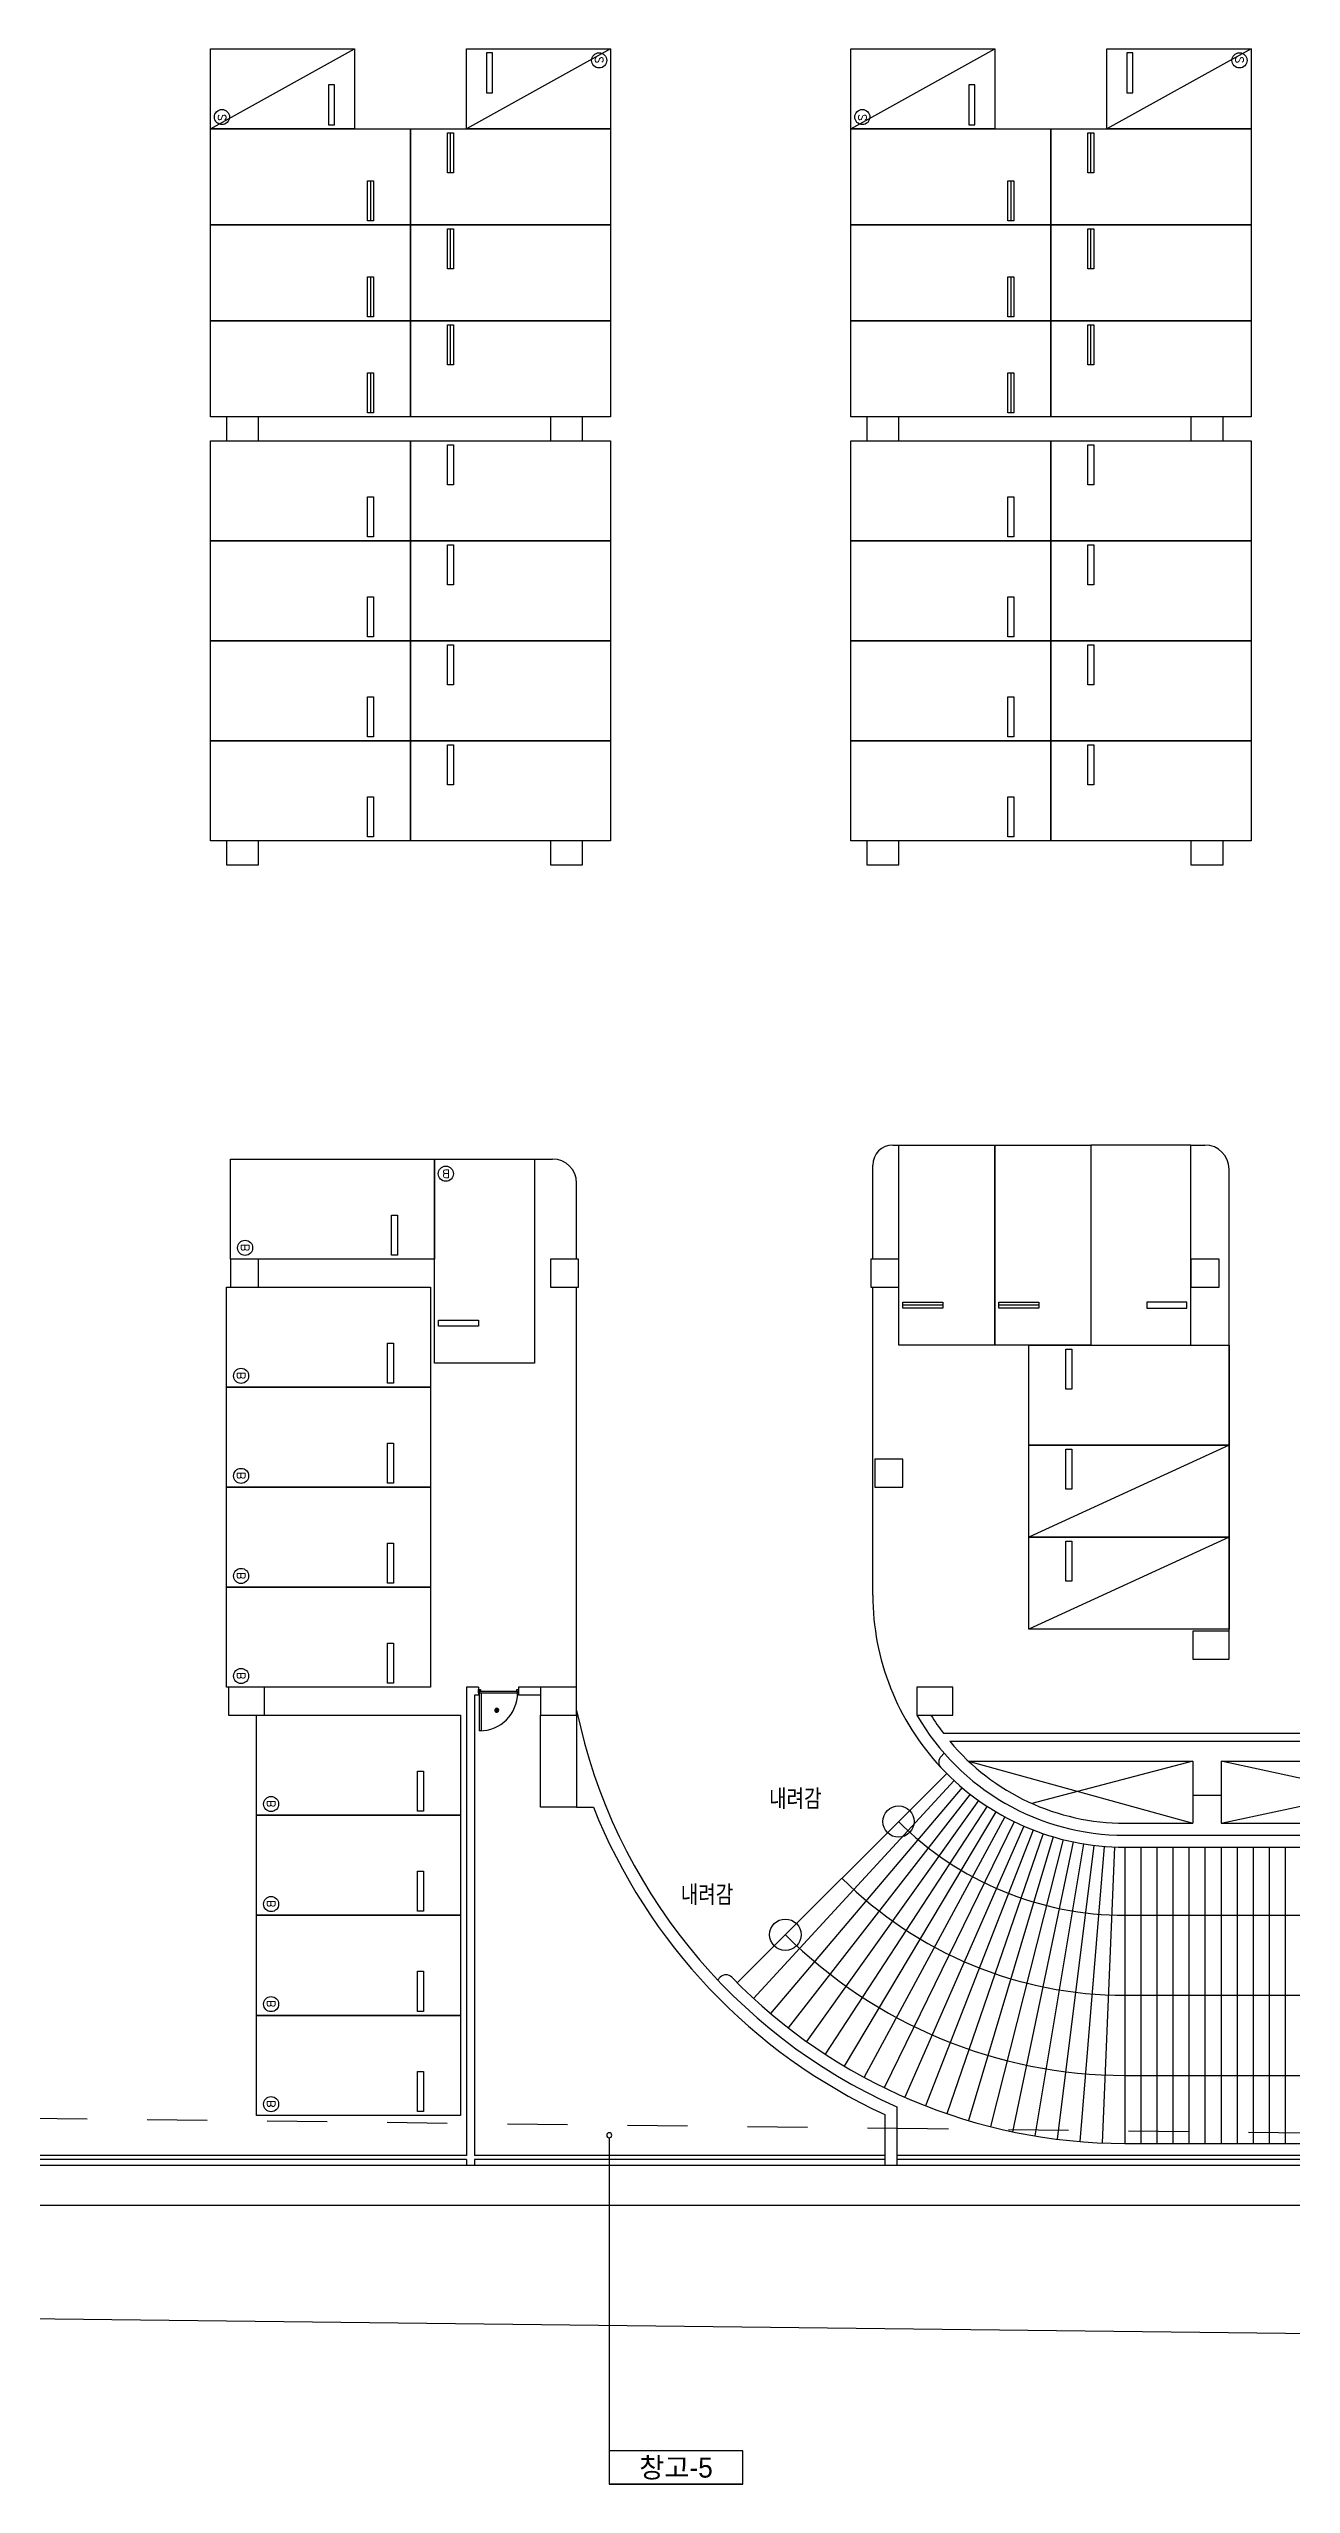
# Model space of a CAD drawing. Header units: millimetres. Extents: x -7614 to 421357, y 87385 to 341757.
# Drawn here: x 239280 to 270326, y 140557 to 201427 of the extents above; entities that cross this region are included whole.
import ezdxf
from ezdxf.enums import TextEntityAlignment as Align

# ---------------------------------------------------------------- set-up
doc = ezdxf.new("R2010")
doc.units = ezdxf.units.MM
doc.header["$LTSCALE"] = 600
doc.header["$MEASUREMENT"] = 0
doc.linetypes.add('HIDDEN', pattern=[2, 1, -1])
for name, color, linetype in [('e-plan', 9, 'CONTINUOUS'), ('e-room-box', 7, 'CONTINUOUS'), ('e-text', 6, 'CONTINUOUS')]:
    doc.layers.add(name, color=color, linetype=linetype)
doc.styles.add('kiahn', font='romans.shx', dxfattribs={"bigfont": 'cadhs.shx'})
doc.styles.add('돋움', font='Dotum.ttf')

msp = doc.modelspace()

# ---------------------------------------------------------------- hatches: boundary and pattern name
at = {"layer": 'e-plan'}
h = msp.add_hatch(color=256, dxfattribs=at)
h.dxf.hatch_style = 1
h.paths.add_polyline_path([(250517, 159875, 1), (250431, 159925, 1)])

# ---------------------------------------------------------------- linework, layer by layer
for p, q in [((243320, 199427), (246920, 201427)), ((243320, 199427), (243320, 201427)), ((243320, 201427), (246920, 201427)), ((246920, 201427), (246920, 199427)), ((253320, 201427), (249720, 199427)), ((249720, 201427), (253320, 201427)), ((249720, 199427), (249720, 201427)), ((250370, 201327), (250220, 201327)), ((250220, 201327), (250220, 200327)), ((250370, 200327), (250370, 201327)), ((253320, 201427), (253320, 199427)), ((259320, 199427), (262920, 201427)), ((259320, 199427), (259320, 201427)), ((259320, 201427), (262920, 201427)), ((262920, 201427), (262920, 199427)), ((269320, 201427), (265720, 199427)), ((265720, 201427), (269320, 201427)), ((265720, 199427), (265720, 201427)), ((266370, 201327), (266220, 201327)), ((266220, 201327), (266220, 200327)), ((266370, 200327), (266370, 201327)), ((269320, 201427), (269320, 199427)), ((246420, 200527), (246270, 200527)), ((246270, 200527), (246270, 199527)), ((246420, 199527), (246420, 200527)), ((250220, 200327), (250370, 200327)), ((262420, 200527), (262270, 200527)), ((262270, 200527), (262270, 199527)), ((262420, 199527), (262420, 200527)), ((266220, 200327), (266370, 200327)), ((246920, 199427), (243320, 199427)), ((243320, 197027), (243320, 199427)), ((243320, 199427), (248320, 199427)), ((246270, 199527), (246420, 199527)), ((248320, 199427), (248320, 197027)), ((248320, 197027), (248320, 199427)), ((248320, 199427), (253320, 199427)), ((249245, 199327), (249395, 199327)), ((249245, 198327), (249245, 199327)), ((249320, 198327), (249320, 199327)), ((249395, 199327), (249395, 198327)), ((253320, 199427), (249720, 199427)), ((253320, 199427), (253320, 197027)), ((262920, 199427), (259320, 199427)), ((259320, 197027), (259320, 199427)), ((259320, 199427), (264320, 199427)), ((262270, 199527), (262420, 199527)), ((264320, 199427), (264320, 197027)), ((264320, 197027), (264320, 199427)), ((264320, 199427), (269320, 199427)), ((265245, 199327), (265395, 199327)), ((265245, 198327), (265245, 199327)), ((265320, 198327), (265320, 199327)), ((265395, 199327), (265395, 198327)), ((269320, 199427), (265720, 199427)), ((269320, 199427), (269320, 197027)), ((247245, 197127), (247245, 198127)), ((247245, 198127), (247395, 198127)), ((247320, 198127), (247320, 197127)), ((247395, 198127), (247395, 197127)), ((249395, 198327), (249245, 198327)), ((263245, 197127), (263245, 198127)), ((263245, 198127), (263395, 198127)), ((263320, 198127), (263320, 197127)), ((263395, 198127), (263395, 197127)), ((265395, 198327), (265245, 198327)), ((243320, 194627), (243320, 197027)), ((243320, 197027), (248320, 197027)), ((248320, 197027), (243320, 197027)), ((247395, 197127), (247245, 197127)), ((248320, 197027), (248320, 194627)), ((253320, 197027), (248320, 197027)), ((248320, 194627), (248320, 197027)), ((248320, 197027), (253320, 197027)), ((249245, 196927), (249395, 196927)), ((249245, 195927), (249245, 196927)), ((249320, 195927), (249320, 196927)), ((249395, 196927), (249395, 195927)), ((253320, 197027), (253320, 194627)), ((259320, 194627), (259320, 197027)), ((259320, 197027), (264320, 197027)), ((264320, 197027), (259320, 197027)), ((263395, 197127), (263245, 197127)), ((264320, 197027), (264320, 194627)), ((269320, 197027), (264320, 197027)), ((264320, 194627), (264320, 197027)), ((264320, 197027), (269320, 197027)), ((265245, 196927), (265395, 196927)), ((265245, 195927), (265245, 196927)), ((265320, 195927), (265320, 196927)), ((265395, 196927), (265395, 195927)), ((269320, 197027), (269320, 194627)), ((247245, 194727), (247245, 195727)), ((247245, 195727), (247395, 195727)), ((247320, 195727), (247320, 194727)), ((247395, 195727), (247395, 194727)), ((249395, 195927), (249245, 195927)), ((263245, 194727), (263245, 195727)), ((263245, 195727), (263395, 195727)), ((263320, 195727), (263320, 194727)), ((263395, 195727), (263395, 194727)), ((265395, 195927), (265245, 195927)), ((243320, 192227), (243320, 194627)), ((243320, 194627), (248320, 194627)), ((248320, 194627), (243320, 194627)), ((247395, 194727), (247245, 194727)), ((248320, 194627), (248320, 192227)), ((253320, 194627), (248320, 194627)), ((248320, 192227), (248320, 194627)), ((248320, 194627), (253320, 194627)), ((249245, 194527), (249395, 194527)), ((249245, 193527), (249245, 194527)), ((249320, 193527), (249320, 194527)), ((249395, 194527), (249395, 193527)), ((253320, 194627), (253320, 192227)), ((259320, 192227), (259320, 194627)), ((259320, 194627), (264320, 194627)), ((264320, 194627), (259320, 194627)), ((263395, 194727), (263245, 194727)), ((264320, 194627), (264320, 192227)), ((269320, 194627), (264320, 194627)), ((264320, 192227), (264320, 194627)), ((264320, 194627), (269320, 194627)), ((265245, 194527), (265395, 194527)), ((265245, 193527), (265245, 194527)), ((265320, 193527), (265320, 194527)), ((265395, 194527), (265395, 193527)), ((269320, 194627), (269320, 192227)), ((247245, 192327), (247245, 193327)), ((247245, 193327), (247395, 193327)), ((247320, 193327), (247320, 192327)), ((247395, 193327), (247395, 192327)), ((249395, 193527), (249245, 193527)), ((263245, 192327), (263245, 193327)), ((263245, 193327), (263395, 193327)), ((263320, 193327), (263320, 192327)), ((263395, 193327), (263395, 192327)), ((265395, 193527), (265245, 193527)), ((248320, 192227), (243320, 192227)), ((247395, 192327), (247245, 192327)), ((253320, 192227), (248320, 192227)), ((264320, 192227), (259320, 192227)), ((263395, 192327), (263245, 192327)), ((269320, 192227), (264320, 192227)), ((243320, 189127), (243320, 191627)), ((243320, 191627), (248320, 191627)), ((248320, 191627), (248320, 189127)), ((248320, 189127), (248320, 191627)), ((248320, 191627), (253320, 191627)), ((249245, 191527), (249395, 191527)), ((249245, 190527), (249245, 191527)), ((249395, 191527), (249395, 190527)), ((253320, 191627), (253320, 189127)), ((259320, 189127), (259320, 191627)), ((259320, 191627), (264320, 191627)), ((264320, 191627), (264320, 189127)), ((264320, 189127), (264320, 191627)), ((264320, 191627), (269320, 191627)), ((265245, 191527), (265395, 191527)), ((265245, 190527), (265245, 191527)), ((265395, 191527), (265395, 190527)), ((269320, 191627), (269320, 189127)), ((249395, 190527), (249245, 190527)), ((265395, 190527), (265245, 190527)), ((247245, 189227), (247245, 190227)), ((247245, 190227), (247395, 190227)), ((247395, 190227), (247395, 189227)), ((263245, 189227), (263245, 190227)), ((263245, 190227), (263395, 190227)), ((263395, 190227), (263395, 189227)), ((243320, 186627), (243320, 189127)), ((243320, 189127), (248320, 189127)), ((248320, 189127), (243320, 189127)), ((247395, 189227), (247245, 189227)), ((248320, 189127), (248320, 186627)), ((253320, 189127), (248320, 189127)), ((248320, 186627), (248320, 189127)), ((248320, 189127), (253320, 189127)), ((249245, 189027), (249395, 189027)), ((249245, 188027), (249245, 189027)), ((249395, 189027), (249395, 188027)), ((253320, 189127), (253320, 186627)), ((259320, 186627), (259320, 189127)), ((259320, 189127), (264320, 189127)), ((264320, 189127), (259320, 189127)), ((263395, 189227), (263245, 189227)), ((264320, 189127), (264320, 186627)), ((269320, 189127), (264320, 189127)), ((264320, 186627), (264320, 189127)), ((264320, 189127), (269320, 189127)), ((265245, 189027), (265395, 189027)), ((265245, 188027), (265245, 189027)), ((265395, 189027), (265395, 188027)), ((269320, 189127), (269320, 186627)), ((247245, 186727), (247245, 187727)), ((247245, 187727), (247395, 187727)), ((247395, 187727), (247395, 186727)), ((249395, 188027), (249245, 188027)), ((263245, 186727), (263245, 187727)), ((263245, 187727), (263395, 187727)), ((263395, 187727), (263395, 186727)), ((265395, 188027), (265245, 188027)), ((243320, 184127), (243320, 186627)), ((243320, 186627), (248320, 186627)), ((248320, 186627), (243320, 186627)), ((247395, 186727), (247245, 186727)), ((248320, 186627), (248320, 184127)), ((253320, 186627), (248320, 186627)), ((248320, 184127), (248320, 186627)), ((248320, 186627), (253320, 186627)), ((249245, 186527), (249395, 186527)), ((249245, 185527), (249245, 186527)), ((249395, 186527), (249395, 185527)), ((253320, 186627), (253320, 184127)), ((259320, 184127), (259320, 186627)), ((259320, 186627), (264320, 186627)), ((264320, 186627), (259320, 186627)), ((263395, 186727), (263245, 186727)), ((264320, 186627), (264320, 184127)), ((269320, 186627), (264320, 186627)), ((264320, 184127), (264320, 186627)), ((264320, 186627), (269320, 186627)), ((265245, 186527), (265395, 186527)), ((265245, 185527), (265245, 186527)), ((265395, 186527), (265395, 185527)), ((269320, 186627), (269320, 184127)), ((247245, 184227), (247245, 185227)), ((247245, 185227), (247395, 185227)), ((247395, 185227), (247395, 184227)), ((249395, 185527), (249245, 185527)), ((263245, 184227), (263245, 185227)), ((263245, 185227), (263395, 185227)), ((263395, 185227), (263395, 184227)), ((265395, 185527), (265245, 185527)), ((248320, 184127), (243320, 184127)), ((243320, 181627), (243320, 184127)), ((243320, 184127), (248320, 184127)), ((247395, 184227), (247245, 184227)), ((248320, 184127), (248320, 181627)), ((253320, 184127), (248320, 184127)), ((248320, 181627), (248320, 184127)), ((248320, 184127), (253320, 184127)), ((249245, 184027), (249395, 184027)), ((249245, 183027), (249245, 184027)), ((249395, 184027), (249395, 183027)), ((253320, 184127), (253320, 181627)), ((264320, 184127), (259320, 184127)), ((259320, 181627), (259320, 184127)), ((259320, 184127), (264320, 184127)), ((263395, 184227), (263245, 184227)), ((264320, 184127), (264320, 181627)), ((269320, 184127), (264320, 184127)), ((264320, 181627), (264320, 184127)), ((264320, 184127), (269320, 184127)), ((265245, 184027), (265395, 184027)), ((265245, 183027), (265245, 184027)), ((265395, 184027), (265395, 183027)), ((269320, 184127), (269320, 181627)), ((247245, 181727), (247245, 182727)), ((247245, 182727), (247395, 182727)), ((247395, 182727), (247395, 181727)), ((249395, 183027), (249245, 183027)), ((263245, 181727), (263245, 182727)), ((263245, 182727), (263395, 182727)), ((263395, 182727), (263395, 181727)), ((265395, 183027), (265245, 183027)), ((248320, 181627), (243320, 181627)), ((247395, 181727), (247245, 181727)), ((253320, 181627), (248320, 181627)), ((264320, 181627), (259320, 181627)), ((263395, 181727), (263245, 181727)), ((269320, 181627), (264320, 181627)), ((243820, 171177), (243820, 173677)), ((243820, 173677), (248920, 173677)), ((248920, 173677), (248920, 171177)), ((248920, 168577), (248920, 173677)), ((248920, 173677), (251420, 173677)), ((251420, 173677), (251870, 173677)), ((251420, 173677), (251420, 168577)), ((259870, 171177), (259870, 173527)), ((260370, 174027), (260520, 174027)), ((260520, 169027), (260520, 174027)), ((260520, 174027), (262920, 174027)), ((262920, 169027), (262920, 174027)), ((262920, 174027), (265320, 174027)), ((262920, 174027), (262920, 169027)), ((267820, 174027), (265320, 174027)), ((265320, 174027), (265320, 169027)), ((265320, 174027), (265320, 169027)), ((267820, 174027), (268170, 174027)), ((267820, 169027), (267820, 174027)), ((252470, 171177), (252470, 173077)), ((268770, 161877), (268770, 173427)), ((247845, 171277), (247845, 172277)), ((247845, 172277), (247995, 172277)), ((247995, 172277), (247995, 171277)), ((244520, 171177), (243820, 171177)), ((243820, 171177), (243820, 170477)), ((248920, 171177), (243820, 171177)), ((244520, 170477), (244520, 171177)), ((247995, 171277), (247845, 171277)), ((252520, 171177), (251820, 171177)), ((251820, 171177), (251820, 170477)), ((252520, 170477), (252520, 171177)), ((260520, 171177), (259820, 171177)), ((259820, 171177), (259820, 170477)), ((260520, 170477), (260520, 171177)), ((268520, 171177), (267820, 171177)), ((267820, 171177), (267820, 170477)), ((268520, 170477), (268520, 171177)), ((243720, 167977), (243720, 170477)), ((243720, 170477), (248820, 170477)), ((243820, 170477), (244520, 170477)), ((248820, 170477), (248820, 167977)), ((251820, 170477), (252520, 170477)), ((252470, 160427), (252470, 170477)), ((259820, 170477), (260520, 170477)), ((259870, 162777), (259870, 170477)), ((267820, 170477), (268520, 170477)), ((260620, 169952), (260620, 170102)), ((260620, 170102), (261620, 170102)), ((261620, 170027), (260620, 170027)), ((261620, 169952), (260620, 169952)), ((261620, 170102), (261620, 169952)), ((263020, 169952), (263020, 170102)), ((263020, 170102), (264020, 170102)), ((264020, 170027), (263020, 170027)), ((264020, 169952), (263020, 169952)), ((264020, 170102), (264020, 169952)), ((267720, 170102), (266720, 170102)), ((266720, 170102), (266720, 169952)), ((266720, 169952), (267720, 169952)), ((267720, 169952), (267720, 170102)), ((249020, 169502), (249020, 169652)), ((249020, 169652), (250020, 169652)), ((250020, 169502), (249020, 169502)), ((250020, 169652), (250020, 169502)), ((247745, 168077), (247745, 169077)), ((247745, 169077), (247895, 169077)), ((247895, 169077), (247895, 168077)), ((262920, 169027), (260520, 169027)), ((265320, 169027), (262920, 169027)), ((263770, 166527), (263770, 169027)), ((263770, 169027), (268770, 169027)), ((264695, 168927), (264845, 168927)), ((264695, 167927), (264695, 168927)), ((264845, 168927), (264845, 167927)), ((265320, 169027), (267820, 169027)), ((268770, 169027), (268770, 166527)), ((247895, 168077), (247745, 168077)), ((251420, 168577), (248920, 168577)), ((243720, 165477), (243720, 167977)), ((243720, 167977), (248820, 167977)), ((248820, 167977), (243720, 167977)), ((248820, 167977), (248820, 165477)), ((264845, 167927), (264695, 167927)), ((247745, 165577), (247745, 166577)), ((247745, 166577), (247895, 166577)), ((247895, 166577), (247895, 165577)), ((260620, 166177), (259920, 166177)), ((259920, 166177), (259920, 165477)), ((260620, 165477), (260620, 166177)), ((268770, 166527), (263770, 164227)), ((268770, 166527), (263770, 166527)), ((263770, 164227), (263770, 166527)), ((263770, 166527), (268770, 166527)), ((264695, 166427), (264845, 166427)), ((264695, 165427), (264695, 166427)), ((264845, 166427), (264845, 165427)), ((268770, 166527), (268770, 164227)), ((247895, 165577), (247745, 165577)), ((248820, 165477), (243720, 165477)), ((243720, 162977), (243720, 165477)), ((243720, 165477), (248820, 165477)), ((248820, 165477), (248820, 162977)), ((259920, 165477), (260620, 165477)), ((264845, 165427), (264695, 165427)), ((247745, 163077), (247745, 164077)), ((247745, 164077), (247895, 164077)), ((247895, 164077), (247895, 163077)), ((268770, 164227), (263770, 161927)), ((263770, 161927), (263770, 164227)), ((263770, 164227), (268770, 164227)), ((268770, 164227), (263770, 164227)), ((264695, 164127), (264845, 164127)), ((264695, 163127), (264695, 164127)), ((264845, 164127), (264845, 163127)), ((268770, 164227), (268770, 161927)), ((243720, 160477), (243720, 162977)), ((243720, 162977), (248820, 162977)), ((248820, 162977), (243720, 162977)), ((247895, 163077), (247745, 163077)), ((248820, 162977), (248820, 160477)), ((264845, 163127), (264695, 163127)), ((268770, 161927), (263770, 161927)), ((247745, 160577), (247745, 161577)), ((247745, 161577), (247895, 161577)), ((247895, 161577), (247895, 160577)), ((268770, 161877), (267870, 161877)), ((267870, 161877), (267870, 161177)), ((268770, 161177), (268770, 161877)), ((267870, 161177), (268770, 161177)), ((248820, 160477), (243720, 160477)), ((244670, 160477), (243770, 160477)), ((243770, 160477), (243770, 159777)), ((244670, 159777), (244670, 160477)), ((247895, 160577), (247745, 160577)), ((249720, 160477), (249720, 148777)), ((250020, 160477), (249720, 160477)), ((250020, 160277), (249920, 160277)), ((249920, 160277), (249920, 148777)), ((250020, 160277), (249920, 160277)), ((250020, 160477), (250020, 160277)), ((250020, 160417), (250065, 160417)), ((250020, 160337), (250020, 160417)), ((250045, 160337), (250020, 160337)), ((250065, 160377), (250045, 160377)), ((250045, 160377), (250045, 160337)), ((250045, 160337, 0), (250995, 160337, 0)), ((250045, 159387), (250045, 160337)), ((250045, 160337), (250085, 160337)), ((250065, 160417), (250065, 160377)), ((250065, 160377), (250975, 160377)), ((250085, 160337), (250085, 160317)), ((250085, 160317), (250085, 159407)), ((250975, 160417), (251020, 160417)), ((250975, 160377), (250975, 160417)), ((250995, 160377), (250975, 160377)), ((250995, 160337), (250995, 160377)), ((251020, 160337), (250995, 160337)), ((251020, 160477), (251020, 160277)), ((251770, 160477), (251020, 160477)), ((251020, 160417), (251020, 160337)), ((251570, 160277), (251020, 160277)), ((252470, 160477), (251570, 160477)), ((251570, 160477), (251570, 159777)), ((252470, 159777), (252470, 160477)), ((261870, 160477), (260970, 160477)), ((260970, 160477), (260970, 159777)), ((261870, 159777), (261870, 160477)), ((243770, 159777), (244670, 159777)), ((244470, 157277), (244470, 159777)), ((244470, 159777), (249570, 159777)), ((249570, 159777), (249570, 157277)), ((251570, 159777), (252470, 159777)), ((251570, 159777), (252470, 159777)), ((251570, 157477), (251570, 159777)), ((252470, 159777), (252470, 157477)), ((260970, 159777), (261870, 159777)), ((250085, 159387), (250045, 159387)), ((250085, 159407), (250085, 159387)), ((261633, 159327), (282708, 159327)), ((261770, 159327), (275520, 159327)), ((261792, 159127), (282548, 159127)), ((261792, 159127), (282548, 159127)), ((248495, 157377), (248495, 158377)), ((248495, 158377), (248645, 158377)), ((248645, 158377), (248645, 157377)), ((261716, 158322), (256483, 153089)), ((261645, 158817), (261576, 158749)), ((262263, 158627), (267870, 157077)), ((262263, 158627), (267870, 158627)), ((267870, 158627), (263847, 157572)), ((267870, 158627), (267870, 157777)), ((268570, 157077), (275770, 158627)), ((275770, 157077), (268570, 158627)), ((268570, 158627), (275770, 158627)), ((268570, 158627), (268570, 157777)), ((261903, 158142), (256892, 152697)), ((262099, 157969), (257316, 152322)), ((262301, 157805), (257756, 151965)), ((267870, 157777), (268570, 157777)), ((267870, 157777), (267870, 157077)), ((268570, 157777), (268570, 157077)), ((249570, 157277), (244470, 157277)), ((244470, 154777), (244470, 157277)), ((244470, 157277), (249570, 157277)), ((248645, 157377), (248495, 157377)), ((249570, 157277), (249570, 154777)), ((252470, 157477), (251570, 157477)), ((252470, 157477), (252889, 157477)), ((262510, 157649), (258210, 151627)), ((262725, 157503), (258677, 151308)), ((262945, 157365), (259158, 151008)), ((263172, 157236), (259650, 150728)), ((263403, 157117), (260153, 150469)), ((266170, 157077), (267870, 157077)), ((266170, 157077), (267870, 157077)), ((268570, 157077), (275770, 157077)), ((268570, 157077), (275770, 157077)), ((263640, 157007), (260667, 150231)), ((263880, 156908), (261190, 150014)), ((264125, 156818), (261722, 149819)), ((264373, 156739), (262261, 149646)), ((264624, 156669), (262807, 149496)), ((264877, 156611), (263359, 149368)), ((265133, 156563), (263915, 149264)), ((265391, 156525), (264476, 149182)), ((265650, 156498), (265039, 149124)), ((265910, 156482), (265604, 149088)), ((266170, 156777), (278170, 156777)), ((266170, 156777), (278170, 156777)), ((266170, 156777), (278170, 156777)), ((266170, 156777), (278170, 156777)), ((266170, 156477), (266170, 149077)), ((266170, 156477), (266170, 149077)), ((266170, 156477), (278170, 156477)), ((266570, 156477), (266570, 149077)), ((266970, 156477), (266970, 149077)), ((267370, 156477), (267370, 149077)), ((267770, 156477), (267770, 149077)), ((268170, 156477), (268170, 149077)), ((268570, 156477), (268570, 149077)), ((268970, 156477), (268970, 149077)), ((269370, 156477), (269370, 149077)), ((269770, 156477), (269770, 149077)), ((270170, 156477), (270170, 149077)), ((248495, 154877), (248495, 155877)), ((248495, 155877), (248645, 155877)), ((248645, 155877), (248645, 154877)), ((249570, 154777), (244470, 154777)), ((244470, 152277), (244470, 154777)), ((244470, 154777), (249570, 154777)), ((248645, 154877), (248495, 154877)), ((249570, 154777), (249570, 152277)), ((266170, 154777), (278170, 154777)), ((248495, 152377), (248495, 153377)), ((248495, 153377), (248645, 153377)), ((248645, 153377), (248645, 152377)), ((256060, 153232), (255988, 153160)), ((249570, 152277), (244470, 152277)), ((244470, 149777), (244470, 152277)), ((244470, 152277), (249570, 152277)), ((248645, 152377), (248495, 152377)), ((249570, 152277), (249570, 149777)), ((266170, 152777), (278170, 152777)), ((248495, 149877), (248495, 150877)), ((248495, 150877), (248645, 150877)), ((248645, 150877), (248645, 149877)), ((266170, 150777), (278170, 150777)), ((249570, 149777), (244470, 149777)), ((248645, 149877), (248495, 149877)), ((260170, 149796), (260170, 148527)), ((260470, 149990), (260470, 148527)), ((323970, 148527), (193770, 148527)), ((249720, 148777), (230620, 148777)), ((249720, 148677), (230620, 148677)), ((249720, 148677), (249720, 148527)), ((260170, 148777), (249920, 148777)), ((260170, 148677), (249920, 148677)), ((249920, 148677), (249920, 148527)), ((283870, 148777), (260470, 148777)), ((283870, 148677), (260470, 148677)), ((266170, 149077), (278170, 149077)), ((322970, 147527), (192770, 147527)), ((203947, 145100), (318414, 143778))]:
    msp.add_line(p, q, dxfattribs=at)
at = {"layer": 'e-plan', "ltscale": 0.5}
for p, q in [((244520, 192227), (243720, 192227)), ((243720, 192227), (243720, 191627)), ((244520, 191627), (244520, 192227)), ((252620, 192227), (251820, 192227)), ((251820, 192227), (251820, 191627)), ((252620, 191627), (252620, 192227)), ((260520, 192227), (259720, 192227)), ((259720, 192227), (259720, 191627)), ((260520, 191627), (260520, 192227)), ((268620, 192227), (267820, 192227)), ((267820, 192227), (267820, 191627)), ((268620, 191627), (268620, 192227)), ((243720, 191627), (244520, 191627)), ((251820, 191627), (252620, 191627)), ((259720, 191627), (260520, 191627)), ((267820, 191627), (268620, 191627)), ((244520, 181627), (243720, 181627)), ((243720, 181627), (243720, 181027)), ((244520, 181027), (244520, 181627)), ((252620, 181627), (251820, 181627)), ((251820, 181627), (251820, 181027)), ((252620, 181027), (252620, 181627)), ((260520, 181627), (259720, 181627)), ((259720, 181627), (259720, 181027)), ((260520, 181027), (260520, 181627)), ((268620, 181627), (267820, 181627)), ((267820, 181627), (267820, 181027)), ((268620, 181027), (268620, 181627)), ((243720, 181027), (244520, 181027)), ((251820, 181027), (252620, 181027)), ((259720, 181027), (260520, 181027)), ((267820, 181027), (268620, 181027))]:
    msp.add_line(p, q, dxfattribs=at)
at = {"layer": 'e-plan', "linetype": 'HIDDEN', "ltscale": 2.5}
for p, q in [((261238, 149439), (204005, 150099)), ((324753, 148705), (261238, 149439))]:
    msp.add_line(p, q, dxfattribs=at)
at = {"layer": 'e-plan', "lineweight": -3}
for centre in [(253032, 201135), (269032, 201135), (243608, 199719), (259608, 199719)]:
    msp.add_circle(centre, 189, dxfattribs=at)
at = {"layer": 'e-plan'}
for centre, radius in [((249202, 173311), 189), ((244186, 171458), 189), ((244086, 168258), 189), ((244086, 165758), 189), ((244086, 163258), 189), ((244086, 160758), 189), ((244836, 157558), 189), ((260513, 157120), 392), ((244836, 155058), 189), ((257685, 154291), 392), ((244836, 152558), 189), ((244836, 150058), 189)]:
    msp.add_circle(centre, radius, dxfattribs=at)
for centre, radius, start, end in [((251870, 173077), 600, 0, 90), ((260370, 173527), 500, 90, 180), ((268170, 173427), 600, 0, 90), ((266170, 162777), 6300, 180, 223.12111), ((250045, 160337), 950, 270, 360), ((250474, 159900, 0), 50, 150, 330), ((250474, 159900, 0), 50, 330, 150), ((266170, 162777), 14000, 191.88277, 245.97453), ((266170, 162777), 6000, 210.00006, 270), ((266170, 162777), 5700, 211.75693, 217.24779), ((266170, 162777), 5700, 219.81799, 270), ((261718, 158607), 200, 135, 223.12111), ((266170, 162777), 6300, 223.12111, 270), ((266170, 162777), 14300, 201.75454, 245.19191), ((266170, 162777), 8000, 225, 270), ((266170, 162777), 10000, 225, 270), ((266170, 162777), 12000, 225, 270), ((256201, 153090), 200, 44.17557, 135), ((266170, 162777), 13700, 224.17557, 270)]:
    msp.add_arc(centre, radius, start, end, dxfattribs=at)
at = {"layer": 'e-room-box'}
for p, q in [((253286, 149217), (253286, 140790)), ((256620, 141390), (253286, 141390)), ((253286, 141390), (253286, 140557)), ((256620, 140557), (256620, 141390)), ((256620, 140557), (253286, 140557)), ((253286, 140557), (256620, 140557))]:
    msp.add_line(p, q, dxfattribs=at)
for start, end in [(90, 270), (270, 90)]:
    msp.add_arc((253286, 149280), 62.5, start, end, dxfattribs=at)

# ---------------------------------------------------------------- texts
at = {"layer": 'e-plan', "lineweight": -3, "style": 'kiahn'}
for rotation, p in [(270, (252931, 201234)), (270, (268931, 201234)), (90, (243710, 199620)), (90, (259710, 199620))]:
    msp.add_text('S', height=200, rotation=rotation, dxfattribs=at).set_placement(p)
at = {"layer": 'e-plan', "style": 'kiahn', "text_generation_flag": 4}
for rotation, p in [(180, (249301, 173210)), (270, (244287, 171557)), (270, (244187, 168357)), (270, (244187, 165857)), (270, (244187, 163357)), (270, (244187, 160857)), (270, (244937, 157657)), (270, (244937, 155157)), (270, (244937, 152657)), (270, (244937, 150157))]:
    msp.add_text('B', height=200, rotation=rotation, dxfattribs=at).set_placement(p)
at = {"layer": 'e-plan', "style": 'kiahn'}
for p in [(257278, 157431), (255072, 155033)]:
    msp.add_text('내려감', height=500, dxfattribs=at).set_placement(p)
at = {"layer": 'e-text', "style": '돋움'}
msp.add_text('창고-5', height=500, dxfattribs=at).set_placement((254953, 140974), align=Align.MIDDLE_CENTER)

doc.saveas('drawing.dxf')
